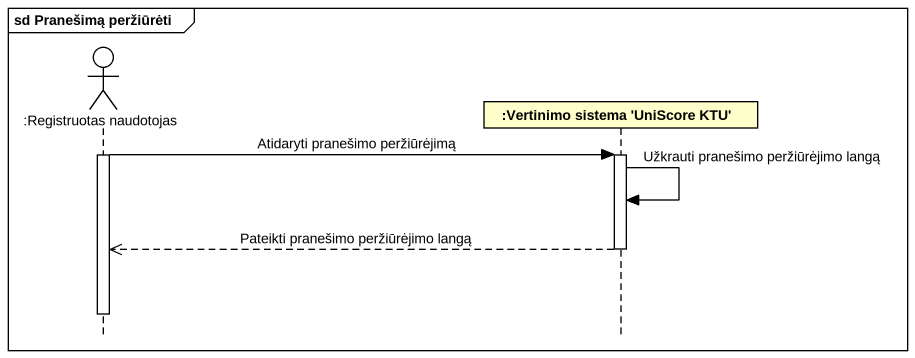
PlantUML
@startuml
mainframe sd Pranešimą peržiūrėti
hide footbox
actor ":Registruotas naudotojas" as Registruotas_naudotojas
participant ":Vertinimo sistema 'UniScore KTU'" as Vertinimo_sistema_UniScore

activate Registruotas_naudotojas
Registruotas_naudotojas -> Vertinimo_sistema_UniScore : Atidaryti pranešimo peržiūrėjimą
activate Vertinimo_sistema_UniScore
Vertinimo_sistema_UniScore -> Vertinimo_sistema_UniScore : Užkrauti pranešimo peržiūrėjimo langą
Vertinimo_sistema_UniScore -->> Registruotas_naudotojas : Pateikti pranešimo peržiūrėjimo langą
deactivate Vertinimo_sistema_UniScore
deactivate Registruotas_naudotojas
@enduml
